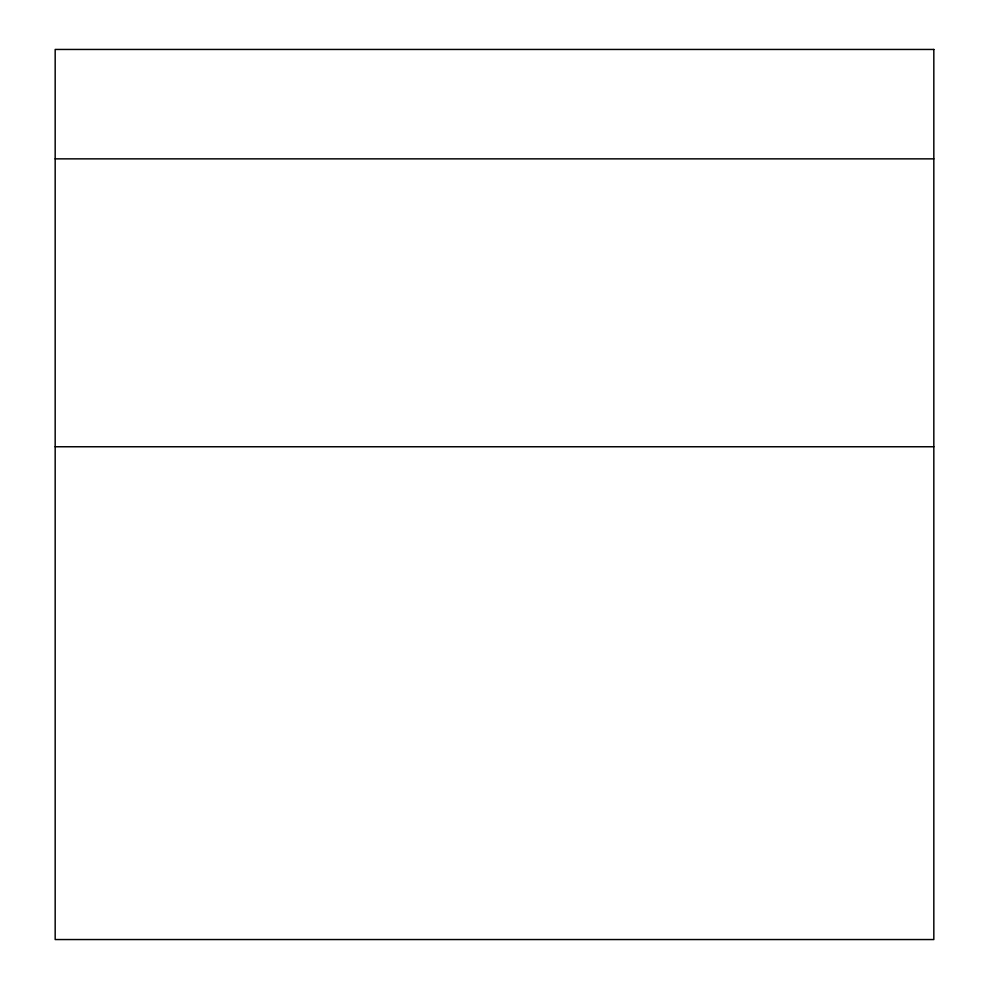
<?xml version="1.0" encoding="UTF-8"?>
<svg xmlns="http://www.w3.org/2000/svg" width="989" height="989" viewBox="0 0 989 989"><rect width="100%" height="100%" fill="white"/><g stroke="black" fill="none" stroke-linecap="round" stroke-linejoin="round"><path stroke-width="1.48" d="M55.174 158.858L933.826 158.858M55.174 446.756L933.826 446.756M933.826 49.45L55.174 49.45L55.174 939.55L933.826 939.55L933.826 49.45"/></g></svg>
